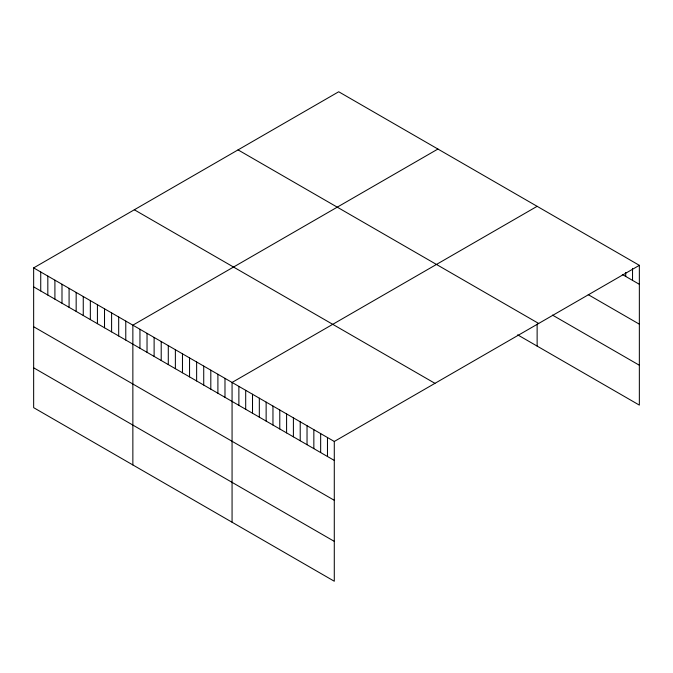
<?xml version="1.0" encoding="UTF-8"?>
<svg xmlns="http://www.w3.org/2000/svg" width="673" height="673" viewBox="0 0 673 673"><rect width="100%" height="100%" fill="white"/><g stroke="black" fill="none" stroke-linecap="round" stroke-linejoin="round"><path stroke-width="1.01" d="M639.35 265.339L334.288 441.463L334.288 581.236L33.65 407.661L33.65 267.896L338.712 91.764L639.35 265.339L639.35 405.104L517.646 334.843M437.921 149.044L132.859 325.168L132.859 464.942M537.13 206.325L232.067 382.449L232.067 522.223M622.315 274.475L639.35 284.309M588.244 294.665L639.35 324.176M552.466 315.082L639.35 365.246M238.04 149.886L538.678 323.461M134.322 209.774L434.96 383.341M33.65 267.896L334.288 441.463M33.65 286.866L334.288 460.433M33.65 326.733L334.288 500.3M33.65 367.803L334.288 541.37M632.536 268.392L632.536 280.372M625.722 272.447L625.722 276.443M537.13 324.167L537.13 346.09M327.473 437.526L327.473 456.504M320.659 433.597L320.659 452.567M313.845 429.66L313.845 448.63M307.031 425.723L307.031 444.702M300.217 421.794L300.217 440.765M293.403 417.857L293.403 436.827M286.589 413.92L286.589 432.899M279.775 409.992L279.775 428.962M272.96 406.055L272.96 425.025M266.138 402.118L266.138 421.096M259.324 398.189L259.324 417.159M252.51 394.252L252.51 413.222M245.695 390.315L245.695 409.293M238.881 386.386L238.881 405.356M224.984 378.361L224.984 397.331M217.901 374.264L217.901 393.242M210.809 370.175L210.809 389.145M203.726 366.087L203.726 385.057M196.634 361.99L196.634 380.968M189.55 357.901L189.55 376.872M182.467 353.813L182.467 372.783M175.375 349.716L175.375 368.695M168.292 345.628L168.292 364.598M161.209 341.539L161.209 360.509M154.117 337.442L154.117 356.421M147.034 333.354L147.034 352.324M139.95 329.265L139.95 348.235M125.775 321.08L125.775 340.05M118.684 316.991L118.684 335.962M111.6 312.895L111.6 331.873M104.517 308.806L104.517 327.776M97.425 304.718L97.425 323.688M90.342 300.621L90.342 319.599M83.259 296.532L83.259 315.502M76.167 292.444L76.167 311.414M69.083 288.347L69.083 307.325M61.992 284.258L61.992 303.229M54.908 280.17L54.908 299.14M47.825 276.073L47.825 295.052M40.733 271.985L40.733 290.955"/></g></svg>
